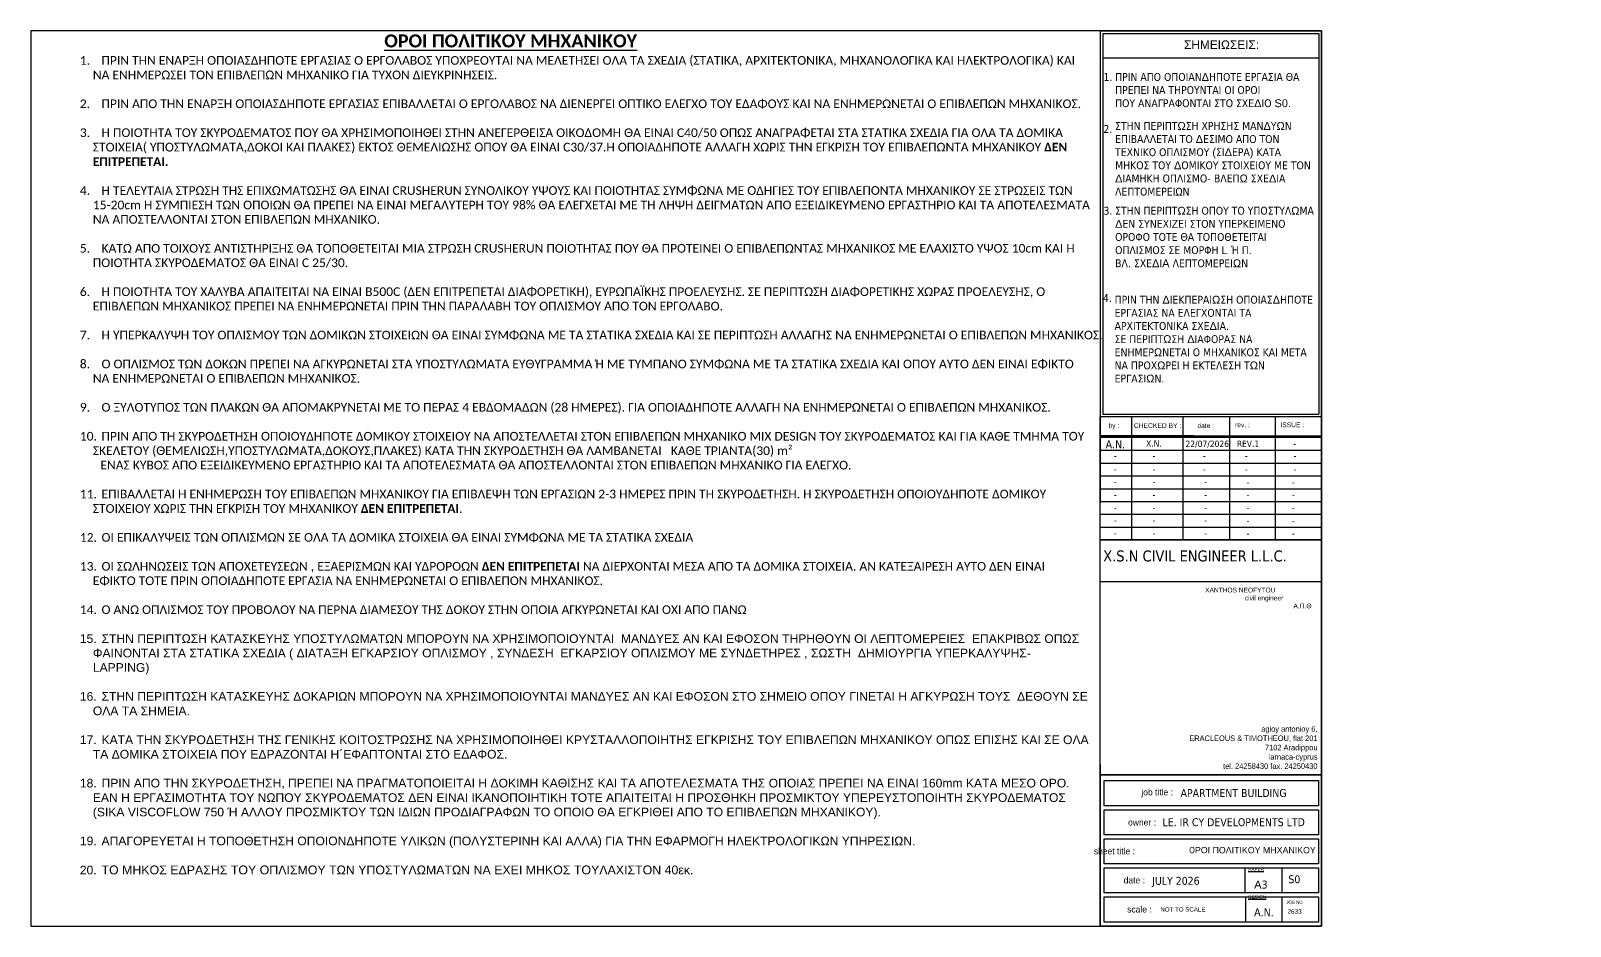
# Model space of a CAD drawing. Header units: millimetres. Extents: x -2171 to 1563, y -1758 to -1505.
# Drawn here: x -2170.61 to -2121.77, y -1619.89 to -1591.49 of the extents above; entities that cross this region are included whole.
import ezdxf

# ---------------------------------------------------------------- set-up
doc = ezdxf.new("R2010")
doc.units = ezdxf.units.MM
for name, color, linetype in [('-S-A3 PAGE', 3, 'Continuous'), ('-S_TEXT', 3, 'Continuous'), ('ANOIGMATA', 7, 'Continuous'), ('pinakaki', 153, 'Continuous'), ('Rods_Slab_0', 7, 'Continuous')]:
    doc.layers.add(name, color=color, linetype=linetype)
doc.layers.add('A-ANNO-DIMS', color=1, linetype='Continuous', lineweight=9)
doc.layers.add('TEXT', color=20, linetype='Continuous', lineweight=13)
doc.styles.add('MtXpl_BankGothic_Lt_', font='bgothl.ttf')
doc.styles.get("Standard").update_dxf_attribs({"font": 'tahoma.ttf'})

# ---------------------------------------------------------------- blocks, each defined once
blk = doc.blocks.new('A$C40070287')
at = {"layer": 'Rods_Slab_0', "insert": (1.144, 28.744), "char_height": 0.275, "attachment_point": 1}
blk.add_mtext_dynamic_manual_height_columns('{\\fArial|b0|i0|c186|p34;\\P\\pxi36.6267;\\fCalibri|b1|i0|c161|p34;\\H1.5x;\\LΟΡΟΙ ΠΟΛΙΤΙΚΟΥ ΜΗΧΑΝΙΚΟΥ\\P\\pi-1.5,l3;\\fCalibri|b0|i0|c161|p34;\\H0.6667x;\\l1.^IΠΡΙΝ ΤΗΝ ΕΝΑΡΞΗ ΟΠΟΙΑΣΔΗΠΟΤΕ ΕΡΓΑΣΙΑΣ Ο ΕΡΓΟΛΑΒΟΣ ΥΠΟΧΡΕΟΥΤΑΙ ΝΑ ΜΕΛΕΤΗΣΕΙ ΟΛΑ ΤΑ ΣΧΕΔΙΑ (ΣΤΑΤΙΚΑ, ΑΡΧΙΤΕΚΤΟΝΙΚΑ, ΜΗΧΑΝΟΛΟΓΙΚΑ ΚΑΙ ΗΛΕΚΤΡΟΛΟΓΙΚΑ) ΚΑΙ ΝΑ ΕΝΗΜΕΡΩΣΕΙ ΤΟΝ ΕΠΙΒΛΕΠΩΝ ΜΗΧΑΝΙΚΟ ΓΙΑ ΤΥΧΟΝ ΔΙΕΥΚΡΙΝΗΣΕΙΣ.\\P\\pi0;\\P\\pi-1.5;2.^IΠΡΙΝ ΑΠΟ ΤΗΝ ΕΝΑΡΞΗ ΟΠΟΙΑΣΔΗΠΟΤΕ ΕΡΓΑΣΙΑΣ ΕΠΙΒΑΛΛΕΤΑΙ Ο ΕΡΓΟΛΑΒΟΣ ΝΑ ΔΙΕΝΕΡΓΕΙ ΟΠΤΙΚΟ ΕΛΕΓΧΟ ΤΟΥ ΕΔΑΦΟΥΣ ΚΑΙ ΝΑ ΕΝΗΜΕΡΩΝΕΤΑΙ Ο ΕΠΙΒΛΕΠΩΝ ΜΗΧΑΝΙΚΟΣ.\\P\\pi0;\\P\\pi-1.5;3.^IΗ ΠΟΙΟΤΗΤΑ ΤΟΥ ΣΚΥΡΟΔΕΜΑΤΟΣ ΠΟΥ ΘΑ ΧΡΗΣΙΜΟΠΟΙΗΘΕΙ ΣΤΗΝ ΑΝΕΓΕΡΘΕΙΣΑ ΟΙΚΟΔΟΜΗ ΘΑ ΕΙΝΑΙ C\\fCalibri|b0|i0|c0|p34;40\\fCalibri|b0|i0|c161|p34;/\\fCalibri|b0|i0|c0|p34;50\\fCalibri|b0|i0|c161|p34; ΟΠΩΣ ΑΝΑΓΡΑΦΕΤΑΙ ΣΤΑ ΣΤΑΤΙΚΑ ΣΧΕΔΙΑ ΓΙΑ ΟΛΑ ΤΑ ΔΟΜΙΚΑ ΣΤΟΙΧΕΙΑ( ΥΠΟΣΤΥΛΩΜΑΤΑ,ΔΟΚΟΙ ΚΑΙ ΠΛΑΚΕΣ) ΕΚΤΟΣ ΘΕΜΕΛΙΩΣΗΣ ΟΠΟΥ ΘΑ ΕΙΝΑΙ C30/37.Η ΟΠΟΙΑΔΗΠΟΤΕ ΑΛΛΑΓΗ ΧΩΡΙΣ ΤΗΝ ΕΓΚΡΙΣΗ ΤΟΥ ΕΠΙΒΛΕΠΩΝΤΑ ΜΗΧΑΝΙΚΟΥ \\fCalibri|b1|i0|c161|p34;ΔΕΝ ΕΠΙΤΡΕΠΕΤΑΙ.\\P\\pi0,l0;\\P\\pi-1.5,l3;\\fCalibri|b0|i0|c161|p34;4.^IΗ ΤΕΛΕΥΤΑΙΑ ΣΤΡΩΣΗ ΤΗΣ ΕΠΙΧΩΜΑΤΩΣΗΣ ΘΑ ΕΙΝΑΙ CRUSHERUN ΣΥΝΟΛΙΚΟΥ ΥΨΟΥΣ ΚΑΙ ΠΟΙΟΤΗΤΑΣ ΣΥΜΦΩΝΑ ΜΕ ΟΔΗΓΙΕΣ ΤΟΥ ΕΠΙΒΛΕΠΟΝΤΑ ΜΗΧΑΝΙΚΟΥ ΣΕ ΣΤΡΩΣΕΙΣ ΤΩΝ 15-20cm Η ΣΥΜΠΙΕΣΗ ΤΩΝ ΟΠΟΙΩΝ ΘΑ ΠΡΕΠΕΙ ΝΑ ΕΙΝΑΙ ΜΕΓΑΛΥΤΕΡΗ ΤΟΥ 98% ΘΑ ΕΛΕΓΧΕΤΑΙ ΜΕ ΤΗ ΛΗΨΗ ΔΕΙΓΜΑΤΩΝ ΑΠΟ ΕΞΕΙΔΙΚΕΥΜΕΝΟ ΕΡΓΑΣΤΗΡΙΟ ΚΑΙ ΤΑ ΑΠΟΤΕΛΕΣΜΑΤΑ ΝΑ ΑΠΟΣΤΕΛΛΟΝΤΑΙ ΣΤΟΝ ΕΠΙΒΛΕΠΩΝ ΜΗΧΑΝΙΚΟ.\\P\\pi0,l0;\\P\\pi-1.5,l3;5.^IΚΑΤΩ ΑΠΟ ΤΟΙΧΟΥΣ ΑΝΤΙΣΤΗΡΙΞΗΣ ΘΑ ΤΟΠΟΘΕΤΕΙΤΑΙ ΜΙΑ ΣΤΡΩΣΗ CRUSHERUN ΠΟΙΟΤΗΤΑΣ ΠΟΥ ΘΑ ΠΡΟΤΕΙΝΕΙ Ο ΕΠΙΒΛΕΠΩΝΤΑΣ ΜΗΧΑΝΙΚΟΣ ΜΕ ΕΛΑΧΙΣΤΟ ΥΨΟΣ 10cm ΚΑΙ Η ΠΟΙΟΤΗΤΑ ΣΚΥΡΟΔΕΜΑΤΟΣ ΘΑ ΕΙΝΑΙ C 25/30.\\P\\pi0;\\P\\pi-1.5;6.^IΗ ΠΟΙΟΤΗΤΑ ΤΟΥ ΧΑΛΥΒΑ ΑΠΑΙΤΕΙΤΑΙ ΝΑ ΕΙΝΑΙ B500C (ΔΕΝ ΕΠΙΤΡΕΠΕΤΑΙ ΔΙΑΦΟΡΕΤΙΚΗ), ΕΥΡΩΠΑΪΚΗΣ ΠΡΟΕΛΕΥΣΗΣ. ΣΕ ΠΕΡΙΠΤΩΣΗ ΔΙΑΦΟΡΕΤΙΚΗΣ ΧΩΡΑΣ ΠΡΟΕΛΕΥΣΗΣ, Ο ΕΠΙΒΛΕΠΩΝ ΜΗΧΑΝΙΚΟΣ ΠΡΕΠΕΙ ΝΑ ΕΝΗΜΕΡΩΝΕΤΑΙ ΠΡΙΝ ΤΗΝ ΠΑΡΑΛΑΒΗ ΤΟΥ ΟΠΛΙΣΜΟΥ ΑΠΟ ΤΟΝ ΕΡΓΟΛΑΒΟ.\\P\\pi0;\\P\\pi-1.5;7.^IΗ ΥΠΕΡΚΑΛΥΨΗ ΤΟΥ ΟΠΛΙΣΜΟΥ ΤΩΝ ΔΟΜΙΚΩΝ ΣΤΟΙΧΕΙΩΝ ΘΑ ΕΙΝΑΙ ΣΥΜΦΩΝΑ ΜΕ ΤΑ ΣΤΑΤΙΚΑ ΣΧΕΔΙΑ ΚΑΙ ΣΕ ΠΕΡΙΠΤΩΣΗ ΑΛΛΑΓΗΣ ΝΑ ΕΝΗΜΕΡΩΝΕΤΑΙ Ο ΕΠΙΒΛΕΠΩΝ ΜΗΧΑΝΙΚΟΣ.\\P\\pi0;\\P\\pi-1.5;8.^IΟ ΟΠΛΙΣΜΟΣ ΤΩΝ ΔΟΚΩΝ ΠΡΕΠΕΙ ΝΑ ΑΓΚΥΡΩΝΕΤΑΙ ΣΤΑ ΥΠΟΣΤΥΛΩΜΑΤΑ ΕΥΘΥΓΡΑΜΜΑ Ή ΜΕ ΤΥΜΠΑΝΟ ΣΥΜΦΩΝΑ ΜΕ ΤΑ ΣΤΑΤΙΚΑ ΣΧΕΔΙΑ ΚΑΙ ΟΠΟΥ ΑΥΤΟ ΔΕΝ ΕΙΝΑΙ ΕΦΙΚΤΟ ΝΑ ΕΝΗΜΕΡΩΝΕΤΑΙ Ο ΕΠΙΒΛΕΠΩΝ ΜΗΧΑΝΙΚΟΣ.\\P\\pi0;\\P\\pi-1.5;9.^IΟ ΞΥΛΟΤΥΠΟΣ ΤΩΝ ΠΛΑΚΩΝ ΘΑ ΑΠΟΜΑΚΡΥΝΕΤΑΙ ΜΕ ΤΟ ΠΕΡΑΣ 4 ΕΒΔΟΜΑΔΩΝ (28 ΗΜΕΡΕΣ). ΓΙΑ ΟΠΟΙΑΔΗΠΟΤΕ ΑΛΛΑΓΗ ΝΑ ΕΝΗΜΕΡΩΝΕΤΑΙ Ο ΕΠΙΒΛΕΠΩΝ ΜΗΧΑΝΙΚΟΣ.\\P\\pi0,l0;\\P\\pi-1.5,l3;10.^IΠΡΙΝ ΑΠΟ ΤΗ ΣΚΥΡΟΔΕΤΗΣΗ ΟΠΟΙΟΥΔΗΠΟΤΕ ΔΟΜΙΚΟΥ ΣΤΟΙΧΕΙΟΥ ΝΑ ΑΠΟΣΤΕΛΛΕΤΑΙ ΣΤΟΝ ΕΠΙΒΛΕΠΩΝ ΜΗΧΑΝΙΚΟ MIX DESIGN ΤΟΥ ΣΚΥΡΟΔΕΜΑΤΟΣ ΚΑΙ ΓΙΑ ΚΑΘΕ ΤΜΗΜΑ ΤΟΥ ΣΚΕΛΕΤΟΥ (ΘΕΜΕΛΙΩΣΗ,ΥΠΟΣΤΥΛΩΜΑΤΑ,ΔΟΚΟΥΣ,ΠΛΑΚΕΣ) ΚΑΤΑ ΤΗΝ ΣΚΥΡΟΔΕΤΗΣΗ ΘΑ ΛΑΜΒΑΝΕΤΑΙ   ΚΑΘΕ ΤΡΙΑΝΤΑ(30) m² \\P\\pi0,l0;           ΕΝΑΣ ΚΥΒΟΣ ΑΠΟ ΕΞΕΙΔΙΚΕΥΜΕΝΟ ΕΡΓΑΣΤΗΡΙΟ ΚΑΙ ΤΑ ΑΠΟΤΕΛΕΣΜΑΤΑ ΘΑ ΑΠΟΣΤΕΛΛΟΝΤΑΙ ΣΤΟΝ ΕΠΙΒΛΕΠΩΝ ΜΗΧΑΝΙΚΟ ΓΙΑ ΕΛΕΓΧΟ.\\P\\pi0,l3;\\P\\pi-1.5;11.^IΕΠΙΒΑΛΛΕΤΑΙ Η ΕΝΗΜΕΡΩΣΗ ΤΟΥ ΕΠΙΒΛΕΠΩΝ ΜΗΧΑΝΙΚΟΥ ΓΙΑ ΕΠΙΒΛΕΨΗ ΤΩΝ ΕΡΓΑΣΙΩΝ 2-3 ΗΜΕΡΕΣ ΠΡΙΝ ΤΗ ΣΚΥΡΟΔΕΤΗΣΗ. Η ΣΚΥΡΟΔΕΤΗΣΗ ΟΠΟΙΟΥΔΗΠΟΤΕ ΔΟΜΙΚΟΥ ΣΤΟΙΧΕΙΟΥ ΧΩΡΙΣ ΤΗΝ ΕΓΚΡΙΣΗ ΤΟΥ ΜΗΧΑΝΙΚΟΥ \\fCalibri|b1|i0|c161|p34;ΔΕΝ ΕΠΙΤΡΕΠΕΤΑΙ\\fCalibri|b0|i0|c161|p34;.\\P\\pi0,l0;\\P\\pi-1.5,l3;12.^IOI ΕΠΙΚΑΛΥΨΕΙΣ ΤΩΝ ΟΠΛΙΣΜΩΝ ΣΕ ΟΛΑ ΤΑ ΔΟΜΙΚΑ ΣΤΟΙΧΕΙΑ ΘΑ ΕΙΝΑΙ ΣΥΜΦΩΝΑ ΜΕ ΤΑ ΣΤΑΤΙΚΑ ΣΧΕΔΙΑ\\P\\pi0,l0;\\P\\pi-1.5,l3;13.^IΟΙ ΣΩΛΗΝΩΣΕΙΣ ΤΩΝ ΑΠΟΧΕΤΕΥΣΕΩΝ , ΕΞΑΕΡΙΣΜΩΝ ΚΑΙ ΥΔΡΟΡΟΩΝ \\fCalibri|b1|i0|c161|p34;ΔΕΝ ΕΠΙΤΡΕΠΕΤΑΙ \\fCalibri|b0|i0|c161|p34;ΝΑ ΔΙΕΡΧΟΝΤΑΙ ΜΕΣΑ ΑΠΟ ΤΑ ΔΟΜΙΚΑ ΣΤΟΙΧΕΙΑ. ΑΝ ΚΑΤΕΞΑΙΡΕΣΗ ΑΥΤΟ ΔΕΝ ΕΙΝΑΙ ΕΦΙΚΤΟ ΤΟΤΕ ΠΡΙΝ ΟΠΟΙΑΔΗΠΟΤΕ ΕΡΓΑΣΙΑ ΝΑ ΕΝΗΜΕΡΩΝΕΤΑΙ Ο ΕΠΙΒΛΕΠΟΝ ΜΗΧΑΝΙΚΟΣ.\\P\\pi0,l0;\\P\\pi-1.5,l3;14.^IO ΑΝΩ ΟΠΛΙΣΜΟΣ ΤΟΥ ΠΡΟΒΟΛΟΥ ΝΑ ΠΕΡΝΑ ΔΙΑΜΕΣΟΥ ΤΗΣ ΔΟΚΟΥ ΣΤΗΝ ΟΠΟΙΑ ΑΓΚΥΡΩΝΕΤΑΙ ΚΑΙ ΟΧΙ ΑΠΟ ΠΑΝΩ\\P\\pi0,l0;\\P\\pi-1.5,l3;\\fArial|b0|i0|c186|p34;15.^IΣΤΗΝ ΠΕΡΙΠΤΩΣΗ ΚΑΤΑΣΚΕΥΗΣ ΥΠΟΣΤΥΛΩΜΑΤΩΝ ΜΠΟΡΟΥΝ ΝΑ ΧΡΗΣΙΜΟΠΟΙΟΥΝΤΑΙ  ΜΑΝΔΥΕΣ ΑΝ ΚΑΙ ΕΦΟΣΟΝ ΤΗΡΗΘOYN OI ΛΕΠΤΟΜΕΡΕΙΕΣ  ΕΠΑΚΡΙΒΩΣ ΟΠΩΣ  ΦΑΙΝΟΝΤΑΙ ΣΤΑ ΣΤΑΤΙΚΑ ΣΧΕΔΙΑ ( ΔΙΑΤΑΞΗ ΕΓΚΑΡΣΙΟΥ ΟΠΛΙΣΜΟΥ , ΣΥΝΔΕΣΗ  ΕΓΚΑΡΣΙΟΥ ΟΠΛΙΣΜΟΥ ΜΕ ΣΥΝΔΕΤΗΡΕΣ , ΣΩΣΤΗ  ΔΗΜΙΟΥΡΓΙΑ ΥΠΕΡΚΑΛΥΨΗΣ- LAPPING)\\P\\pi0,l0;\\P\\pi-1.5,l3;16.^IΣΤΗΝ ΠΕΡΙΠΤΩΣΗ ΚΑΤΑΣΚΕΥΗΣ ΔΟΚΑΡΙΩΝ ΜΠΟΡΟΥΝ ΝΑ ΧΡΗΣΙΜΟΠΟΙΟΥΝΤΑΙ ΜΑΝΔΥΕΣ ΑΝ ΚΑΙ ΕΦΟΣΟΝ ΣΤΟ ΣΗΜΕΙΟ ΟΠΟΥ ΓΙΝΕΤΑΙ Η ΑΓΚΥΡΩΣΗ ΤΟΥΣ  ΔΕΘΟΥΝ ΣΕ ΟΛΑ ΤΑ ΣΗΜΕΙΑ.\\P\\pi0,l0;\\P\\pi-1.5,l3;17.^IΚΑΤΑ ΤΗΝ ΣΚΥΡΟΔΕΤΗΣΗ ΤΗΣ ΓΕΝΙΚΗΣ ΚΟΙΤΟΣΤΡΩΣΗΣ ΝΑ ΧΡΗΣΙΜΟΠΟΙΗΘΕΙ ΚΡΥΣΤΑΛΛΟΠΟΙΗΤΗΣ ΕΓΚΡΙΣΗΣ ΤΟΥ ΕΠΙΒΛΕΠΩΝ ΜΗΧΑΝΙΚΟΥ ΟΠΩΣ ΕΠΙΣΗΣ ΚΑΙ ΣΕ ΟΛΑ ΤΑ ΔΟΜΙΚΑ ΣΤΟΙΧΕΙΑ ΠΟΥ ΕΔΡΑΖΟΝΤAI Η΄ΕΦΑΠΤΟΝΤAI ΣΤΟ ΕΔΑΦΟΣ.\\P\\pi0,l0;\\P\\pi-1.5,l3;18.^IΠΡΙΝ ΑΠΟ ΤΗΝ ΣΚΥΡΟΔΕΤΗΣΗ, ΠΡΕΠΕΙ ΝΑ ΠΡΑΓΜΑΤΟΠΟΙΕΙΤΑΙ Η ΔΟΚΙΜΗ ΚΑΘΙΣΗΣ ΚΑΙ ΤΑ ΑΠΟΤΕΛΕΣΜΑΤΑ ΤΗΣ ΟΠΟΙΑΣ ΠΡΕΠΕΙ ΝΑ ΕΙΝΑΙ 160mm ΚΑΤΑ ΜΕΣΟ ΟΡΟ. ΕΑΝ Η ΕΡΓΑΣΙΜΟΤΗΤΑ ΤΟΥ ΝΩΠΟΥ ΣΚΥΡΟΔΕΜΑΤΟΣ ΔΕΝ ΕΙΝΑΙ ΙΚΑΝΟΠΟΙΗΤΙΚΗ ΤΟΤΕ ΑΠΑΙΤΕΙΤΑΙ Η ΠΡΟΣΘΗΚΗ ΠΡΟΣΜΙΚΤΟΥ ΥΠΕΡΕΥΣΤΟΠΟΙΗΤΗ ΣΚΥΡΟΔΕΜΑΤΟΣ (SIKA VISCOFLOW 750 Ή ΑΛΛΟΥ ΠΡΟΣΜΙΚΤΟΥ ΤΩΝ ΙΔΙΩΝ ΠΡΟΔΙΑΓΡΑΦΩΝ ΤΟ ΟΠΟΙΟ ΘΑ ΕΓΚΡΙΘΕΙ ΑΠΟ ΤΟ ΕΠΙΒΛΕΠΩΝ ΜΗΧΑΝΙΚΟΥ).  \\P\\pi0,l0;\\P\\pi-1.5,l3;19.^IΑΠΑΓΟΡΕΥΕΤΑΙ Η ΤΟΠΟΘΕΤΗΣΗ ΟΠΟΙΟΝΔΗΠΟΤΕ ΥΛΙΚΩΝ (ΠΟΛΥΣΤΕΡΙΝΗ ΚΑΙ ΑΛΛΑ) ΓΙΑ ΤΗΝ ΕΦΑΡΜΟΓΗ ΗΛΕΚΤΡΟΛΟΓΙΚΩΝ ΥΠΗΡΕΣΙΩΝ.\\P\\pi0,l0;\\P\\pi-1.5,l3;20.^I\\H1.0204x;ΤΟ ΜΗΚΟΣ ΕΔΡΑΣΗΣ ΤΟΥ ΟΠΛΙΣΜΟΥ ΤΩΝ ΥΠΟΣΤΥΛΩΜΑΤΩΝ ΝΑ ΕΧΕΙ ΜΗΚΟΣ ΤΟΥΛΑΧΙΣΤΟΝ 40εκ.}', width=32.36517, gutter_width=0, heights=[32.411], dxfattribs=at)
blk = doc.blocks.new('PINAKAKI 1')
at = {"layer": '-S-A3 PAGE', "ltscale": 5}
blk.add_line((8.215, -1.285), (1.36, -1.285), dxfattribs=at)
at = {"color": 0}
for p, q in [((1.278, -0.415), (1.278, -15.374)), ((1.278, -0.415), (8.298, -0.415)), ((8.298, -0.415), (8.297, -12.653)), ((1.36, -0.497), (1.36, -12.571)), ((1.36, -0.497), (8.215, -0.497)), ((8.215, -0.497), (8.215, -12.571)), ((1.277, -12.653), (8.297, -12.653)), ((1.359, -12.571), (8.214, -12.571)), ((2.267, -12.653), (2.267, -16.563)), ((3.907, -16.563), (3.907, -12.653)), ((5.394, -16.563), (5.394, -12.653)), ((6.835, -16.563), (6.835, -12.653)), ((4.251, -13.262), (1.279, -13.262)), ((1.279, -13.262), (8.298, -13.262)), ((8.298, -13.313), (1.279, -13.313)), ((8.298, -13.262), (8.298, -13.313)), ((8.298, -17.893), (1.279, -17.893)), ((1.279, -23.681), (1.279, -28.815)), ((1.401, -24.996), (1.401, -24.197)), ((1.401, -25.917), (1.401, -25.119)), ((1.401, -26.839), (1.401, -26.04)), ((1.401, -27.76), (1.401, -26.961)), ((1.401, -28.682), (1.401, -27.883))]:
    blk.add_line(p, q, dxfattribs=at)
at = {"color": 3}
blk.add_line((8.298, -14.478), (8.298, -16.563), dxfattribs=at)
at = {"color": 0}
for points in [[(1.279, -12.653), (8.298, -12.653), (8.298, -16.563), (1.279, -16.563)], [(1.279, -12.653), (8.298, -12.653), (8.298, -16.563), (1.279, -16.563)], [(1.279, -16.563), (8.298, -16.563), (8.298, -24.01), (1.279, -24.01)], [(1.279, -24.01), (8.298, -24.01), (8.298, -28.815), (1.279, -28.815)]]:
    blk.add_lwpolyline(points, close=True, dxfattribs=at)
for points in [[(1.279, -13.72), (8.298, -13.72)], [(1.279, -14.126), (8.298, -14.126)], [(1.279, -14.532), (8.298, -14.532)], [(1.279, -14.938), (8.298, -14.938)], [(1.279, -15.345), (8.298, -15.345)], [(1.279, -15.751), (8.298, -15.751)], [(1.279, -16.157), (8.298, -16.157)], [(1.401, -24.197), (8.202, -24.197), (8.202, -24.996), (1.401, -24.996)], [(1.401, -25.119), (8.202, -25.119), (8.202, -25.917), (1.401, -25.917)], [(1.401, -26.04), (8.202, -26.04), (8.202, -26.839), (1.401, -26.839)], [(1.401, -26.961), (8.202, -26.961), (8.202, -27.76), (1.401, -27.76)], [(5.866, -26.961), (5.866, -27.76)], [(7.044, -26.961), (7.044, -27.76)], [(1.401, -27.883), (8.202, -27.883), (8.202, -28.682), (1.401, -28.682)], [(5.887, -27.883), (5.887, -28.682)], [(7.044, -27.883), (7.044, -28.682)]]:
    blk.add_lwpolyline(points, dxfattribs=at)
blk.add_lwpolyline([(1.279, -16.563), (8.298, -16.563)])
at = {"layer": '-S_TEXT', "color": 3}
for s, p in [('1.', (1.382, -2.005)), ('2.', (1.382, -3.655)), ('3.', (1.382, -6.248)), ('4.', (1.366, -9.017))]:
    blk.add_text(s, height=0.25, dxfattribs=at).set_placement(p)
at = {"layer": '-S_TEXT', "color": 3, "char_height": 0.25, "attachment_point": 1}
for s, insert in [('ΠΡΙΝ ΑΠΟ ΟΠΟΙΑΝ{\\fArial|b0|i0|c186|p34;Δ}ΗΠΟΤΕ ΕΡΓΑΣΙΑ ΘΑ ΠΡΕΠΕΙ ΝΑ ΤΗΡΟΥΝΤΑΙ ΟΙ ΟΡΟΙ\\PΠΟΥ ΑΝΑΓΡΑΦΟΝΤΑΙ ΣΤΟ ΣΧΕ{\\fArial|b0|i0|c186|p34;Δ}ΙΟ {\\fArial|b0|i0|c186|p34;S0.}', (1.751, -1.753)), ('ΣΤΗΝ ΠΕΡΙΠΤ{\\fArial|b0|i0|c186|p34;Ω}ΣΗ ΧΡΗΣΗΣ ΜΑΝ{\\fArial|b0|i0|c186|p34;Δ}Υ{\\fArial|b0|i0|c186|p34;Ω}Ν ΕΠΙΒΑΛΛΕΤΑΙ ΤΟ {\\fArial|b0|i0|c186|p34;Δ}ΕΣΙΜΟ ΑΠΟ ΤΟΝ ΤΕΧΝΙΚΟ ΟΠΛΙΣΜΟΥ {\\fArial|b0|i0|c186|p34;(}ΣΙ{\\fArial|b0|i0|c186|p34;Δ}ΕΡΑ{\\fArial|b0|i0|c186|p34;) }ΚΑΤΑ ΜΗΚΟΣ ΤΟΥ {\\fArial|b0|i0|c186|p34;Δ}ΟΜΙΚΟΥ ΣΤΟΙΧΕΙΟΥ ΜΕ ΤΟΝ {\\fArial|b0|i0|c186|p34;Δ}ΙΑΜΗΚΗ ΟΠΛΙΣΜΟ{\\fArial|b0|i0|c186|p34;- }ΒΛΕΠ{\\fArial|b0|i0|c186|p34;Ω }ΣΧΕ{\\fArial|b0|i0|c186|p34;Δ}ΙΑ ΛΕΠΤΟΜΕΡΕΙΩΝ', (1.751, -3.306)), ('ΣΤΗΝ ΠΕΡΙΠΤ{\\fArial|b0|i0|c186|p34;Ω}ΣΗ ΟΠΟΥ ΤΟ ΥΠΟΣΤΥΛ{\\fArial|b0|i0|c186|p34;Ω}ΜΑ {\\fArial|b0|i0|c186|p34;Δ}ΕΝ ΣΥΝΕΧΙΖΕΙ ΣΤΟΝ ΥΠΕΡΚΕΙΜΕΝΟ ΟΡΟΦΟ ΤΟΤΕ ΘΑ ΤΟΠΟΘΕΤΕΙΤΑΙ ΟΠΛΙΣΜΟΣ ΣΕ ΜΟΡΦΗ {\\fArial|b0|i0|c186|p34;L }Ή Π{\\fArial|b0|i0|c186|p34;.  \\P}ΒΛ{\\fArial|b0|i0|c186|p34;. }ΣΧΕ{\\fArial|b0|i0|c186|p34;Δ}Ι{\\fArial|b0|i0|c186|p34;A }ΛΕΠΤΟΜΕΡΕΙ{\\fArial|b0|i0|c186|p34;Ω}Ν', (1.751, -5.996)), ('ΠΡΙΝ ΤΗΝ {\\fArial|b0|i0|c186|p34;Δ}ΙΕΚΠΕΡΑΙ{\\fArial|b0|i0|c186|p34;Ω}ΣΗ ΟΠΟΙΑΣ{\\fArial|b0|i0|c186|p34;Δ}ΗΠΟΤΕ ΕΡΓΑΣΙΑΣ ΝΑ ΕΛΕΓΧΟΝΤΑΙ ΤΑ ΑΡΧΙΤΕΚΤΟΝΙΚΑ ΣΧΕ{\\fArial|b0|i0|c186|p34;Δ}ΙΑ{\\fArial|b0|i0|c186|p34;.\\P}ΣΕ ΠΕΡΙΠΤ{\\fArial|b0|i0|c186|p34;Ω}ΣΗ {\\fArial|b0|i0|c186|p34;Δ}ΙΑΦΟΡΑΣ ΝΑ ΕΝΗΜΕΡ{\\fArial|b0|i0|c186|p34;Ω}ΝΕΤΑΙ Ο ΜΗΧΑΝΙΚΟΣ ΚΑΙ ΜΕΤΑ ΝΑ ΠΡΟΧ{\\fArial|b0|i0|c186|p34;Ω}ΡΕΙ Η ΕΚΤΕΛΕΣΗ Τ{\\fArial|b0|i0|c186|p34;Ω}Ν ΕΡΓΑΣΙ{\\fArial|b0|i0|c186|p34;Ω}Ν{\\fArial|b0|i0|c186|p34;.}', (1.735, -8.819))]:
    blk.add_mtext_dynamic_manual_height_columns(s, width=6.38621, gutter_width=1, heights=[0], dxfattribs=dict(at, insert=insert))
at = {"layer": 'ANOIGMATA', "attachment_point": 1}
for s, insert, char_height, width in [('\\pi4.5494;{\\fBankGothic Lt BT|b0|i0|c0|p34;\\H1.5x;\\C7;XANTHOS NEOFYTOU\\P\\pi5.8103;civil engineer\\P\\pi7.351;\\fArial|b0|i0|c161|p34;Α.Π.Θ}', (0.057, -18.077), 0.10094, 7.9171), ('\\pxqr;{\\fBankGothic Lt BT|b0|i0|c161|p34;\\H1.1667x;\\C0;agioy antonioy 6,\\PERACLEOUS & TIMOTHEOU, flat 201\\P7102 Aradippou\\Plarnaca-cyprus\\Ptel. 24258430 fax. 24250430}', (0.114, -22.471), 0.15141, 8.05841), ('\\pxqr;{\\fBankGothic Lt BT|b0|i0|c0|p34;\\H1.5x;\\C7; \\H1.3333x; job title :}', (0.25, -24.463), 0.10094, 3.33818), ('\\A1;\\pxql;{\\H0.99983x;\\C7;APARTMENT BUILDING   \\H0.75013x; }', (3.827, -24.464), 0.25234, 5.34758), ('\\A1;{\\C7;LE. IR CY DEVELOPMENTS LTD  }', (3.255, -25.39), 0.2523, 5.34758), ('\\pxqr;{\\fBankGothic Lt BT|b0|i0|c0|p34;\\H1.5x;\\C7; \\H1.3333x; owner :}', (-0.291, -25.419), 0.10094, 3.33818), ('{\\fBankGothic Lt BT|b0|i0|c0|p34;\\C7;     sheet title :}', (0.701, -26.335), 0.20187, 3.33818), ('\\pxqr;{\\fBankGothic Lt BT|b0|i0|c0|p34;\\C7; date :}', (-0.64, -27.256), 0.20187, 3.33818), ('{\\fTahoma|b0|i0|c0|p34;\\C7;JULY 2026}', (2.927, -27.25), 0.25234, 4.57511), ('\\pxi8.03;{\\fBankGothic Lt BT|b0|i0|c161|p34;\\H0.5x;\\L\\C7;PAPER\\H2x;\\l }', (4.271, -26.955), 0.2125, 3.51387), ('\\pxi8.03;{\\fBankGothic Lt BT|b0|i0|c0|p34;\\H0.5x;\\L\\C7;DESIGN\\H2x;\\l }', (4.271, -27.831), 0.2125, 3.51387), ('\\pxqr;{\\fBankGothic Lt BT|b0|i0|c0|p34;\\C7; scale :}', (-0.425, -28.178), 0.20187, 3.33818), ('\\pxi8.03;{\\fBankGothic Lt BT|b0|i0|c0|p34;\\C7;JOB NO}', (6.372, -28.006), 0.10094, 3.33818), ('\\pxi8.03;{\\fBankGothic Lt BT|b0|i0|c161|p34;\\C7;2\\fBankGothic Lt BT|b0|i0|c0|p34;633}', (6.041, -28.275), 0.14671, 4.85205)]:
    blk.add_mtext(s, dxfattribs=dict(at, insert=insert, char_height=char_height, width=width))
at = {"layer": 'ANOIGMATA', "char_height": 0.25234, "attachment_point": 1}
for s, insert in [('{\\fArial|b0|i0|c186|p34;A}3', (6.163, -27.369)), ('A{\\fArial|b0|i0|c186|p34;.}N{\\fArial|b0|i0|c186|p34;.}', (6.163, -28.245))]:
    blk.add_mtext_dynamic_manual_height_columns(s, width=10.89316, gutter_width=1, heights=[0], dxfattribs=dict(at, insert=insert))
at = {"layer": 'pinakaki', "ltscale": 0.005, "insert": (3.937, -0.72), "char_height": 0.26955, "width": 6.67467, "attachment_point": 1}
blk.add_mtext('{\\fArial|b0|i0|c161|p34;ΣΗΜΕΙΩΣΕΙΣ:}', dxfattribs=at)
at = {"layer": 'TEXT', "insert": (16.19, -12.366), "char_height": 0.25391, "width": 1.26753, "attachment_point": 1}
blk.add_mtext('{\\fTahoma|b0|i0|c0|p34;\\H0.8x;\\C7; }', dxfattribs=at)
at = {"layer": 'TEXT', "color": 0, "attachment_point": 1}
for s, insert, char_height, width in [('\\pxqc;{\\fBankGothic Lt BT|b0|i0|c161|p34;\\C7;by :}', (1.252, -12.861), 0.15234, 0.91751), ('\\pxqc;{\\fArial|b0|i0|c186|p34;\\C7;CHECKED BY\\fBankGothic Lt BT|b0|i0|c161|p34; :}', (1.828, -12.861), 0.15234, 2.53906), ('\\pxqc;{\\fBankGothic Lt BT|b0|i0|c0|p34;\\C7;date :}', (3.359, -12.861), 0.15234, 2.53906), ('{\\fBankGothic Lt BT|b0|i0|c161|p34;\\C7;rev\\fBankGothic Lt BT|b0|i0|c0|p34;.\\fBankGothic Lt BT|b0|i0|c161|p34; :}', (5.557, -12.835), 0.152344, 2.53906), ('{\\fBankGothic Lt BT|b0|i0|c0|p34;\\C7;ISSUE\\fBankGothic Lt BT|b0|i0|c161|p34; :}', (6.998, -12.835), 0.15234, 2.53906), ('\\pxqc;{\\fTahoma|b0|i0|c0|p34;\\C7;A\\fTahoma|b0|i0|c161|p34;.\\fTahoma|b0|i0|c0|p34;N\\fTahoma|b0|i0|c161|p34;.}', (1.252, -13.402), 0.253906, 1.01563), ('\\pxqc;{\\fTahoma|b0|i0|c0|p34;\\H0.8x;\\C7;X.N.}', (1.712, -13.402), 0.25391, 2.53906), ('{\\C7;22/07/2026}', (3.984, -13.413), 0.20313, 1.35307), ('\\pxqc;{\\fTahoma|b0|i0|c0|p34;\\H0.8x;\\C7;REV.1}', (5.333, -13.41), 0.25391, 1.26753), ('\\pxqc;{\\fTahoma|b0|i0|c0|p34;\\H0.8x;\\C7; \\fTahoma|b0|i0|c161|p34;-}', (6.775, -13.41), 0.25391, 1.26753), ('\\pxqc;{\\fTahoma|b0|i0|c0|p34;\\H0.8x;\\C7;-}', (1.252, -13.79), 0.25391, 1.01563), ('\\pxqc;{\\fTahoma|b0|i0|c0|p34;\\H0.8x;\\C7;-}', (1.712, -13.79), 0.25391, 2.53906), ('\\pxqc;{\\fTahoma|b0|i0|c0|p34;\\H0.8x;\\C7;   -}', (3.198, -13.79), 0.25391, 2.53906), ('\\pxqc;{\\fTahoma|b0|i0|c0|p34;\\H0.8x;\\C7;-}', (4.64, -13.79), 0.25391, 2.53906), ('\\pxqc;{\\fTahoma|b0|i0|c0|p34;\\H0.8x;\\C7;-}', (6.186, -13.79), 0.25391, 2.53906), ('\\pxqc;{\\fTahoma|b0|i0|c0|p34;\\H0.8x;\\C7;-}', (1.252, -14.214), 0.25391, 1.01563), ('\\pxqc;{\\fTahoma|b0|i0|c0|p34;\\H0.8x;\\C7;-}', (1.712, -14.214), 0.25391, 2.53906), ('\\pxqc;{\\fTahoma|b0|i0|c0|p34;\\H0.8x;\\C7;   -}', (3.198, -14.214), 0.25391, 2.53906), ('\\pxqc;{\\fTahoma|b0|i0|c0|p34;\\H0.8x;\\C7;-}', (4.64, -14.214), 0.25391, 2.53906), ('\\pxqc;{\\fTahoma|b0|i0|c0|p34;\\H0.8x;\\C7;-}', (6.186, -14.214), 0.25391, 2.53906), ('\\pxqc;{\\fTahoma|b0|i0|c0|p34;\\H0.8x;\\C7;-}', (1.252, -14.62), 0.25391, 1.01563), ('\\pxqc;{\\fTahoma|b0|i0|c0|p34;\\H0.8x;\\C7;-}', (1.712, -14.62), 0.25391, 2.53906), ('\\pxqc;{\\fTahoma|b0|i0|c0|p34;\\H0.8x;\\C7;-}', (3.359, -14.62), 0.25391, 2.53906), ('\\pxqc;{\\fTahoma|b0|i0|c161|p34;\\H0.8x;\\C7;-}', (5.333, -14.629), 0.25391, 1.26753), ('\\pxqc;{\\fTahoma|b0|i0|c161|p34;\\H0.8x;\\C7;-}', (6.775, -14.629), 0.25391, 1.26753), ('\\pxqc;{\\fTahoma|b0|i0|c0|p34;\\H0.8x;\\C7;-}', (1.252, -15.027), 0.25391, 1.01563), ('\\pxqc;{\\fTahoma|b0|i0|c0|p34;\\H0.8x;\\C7;-}', (1.252, -15.433), 0.25391, 1.01563), ('\\pxqc;{\\fTahoma|b0|i0|c0|p34;\\H0.8x;\\C7;-}', (1.712, -15.027), 0.25391, 2.53906), ('\\pxqc;{\\fTahoma|b0|i0|c0|p34;\\H0.8x;\\C7;-}', (1.712, -15.433), 0.25391, 2.53906), ('\\pxqc;{\\fTahoma|b0|i0|c0|p34;\\H0.8x;\\C7;-}', (3.359, -15.027), 0.25391, 2.53906), ('\\pxqc;{\\fTahoma|b0|i0|c0|p34;\\H0.8x;\\C7;-}', (3.359, -15.433), 0.25391, 2.53906), ('\\pxqc;{\\fTahoma|b0|i0|c161|p34;\\H0.8x;\\C7;-}', (5.333, -15.035), 0.25391, 1.26753), ('\\pxqc;{\\fTahoma|b0|i0|c161|p34;\\H0.8x;\\C7;-}', (5.333, -15.442), 0.25391, 1.26753), ('\\pxqc;{\\fTahoma|b0|i0|c161|p34;\\H0.8x;\\C7;-}', (6.775, -15.035), 0.25391, 1.26753), ('\\pxqc;{\\fTahoma|b0|i0|c161|p34;\\H0.8x;\\C7;-}', (6.775, -15.442), 0.25391, 1.26753), ('\\pxqc;{\\fTahoma|b0|i0|c0|p34;\\H0.8x;\\C7;-}', (1.252, -15.839), 0.25391, 1.01563), ('\\pxqc;{\\fTahoma|b0|i0|c0|p34;\\H0.8x;\\C7;-}', (1.712, -15.839), 0.25391, 2.53906), ('\\pxqc;{\\fTahoma|b0|i0|c0|p34;\\H0.8x;\\C7;-}', (3.359, -15.839), 0.25391, 2.53906), ('\\pxqc;{\\fTahoma|b0|i0|c161|p34;\\H0.8x;\\C7;-}', (5.333, -15.848), 0.25391, 1.26753), ('\\pxqc;{\\fTahoma|b0|i0|c161|p34;\\H0.8x;\\C7;-}', (6.775, -15.848), 0.25391, 1.26753), ('\\pxqc;{\\fTahoma|b0|i0|c0|p34;\\H0.8x;\\C7;-}', (1.252, -16.245), 0.25391, 1.01563), ('\\pxqc;{\\fTahoma|b0|i0|c0|p34;\\H0.8x;\\C7;-}', (1.712, -16.245), 0.25391, 2.53906), ('\\pxqc;{\\fTahoma|b0|i0|c0|p34;\\H0.8x;\\C7;-}', (3.359, -16.245), 0.25391, 2.53906), ('\\pxqc;{\\fTahoma|b0|i0|c161|p34;\\H0.8x;\\C7;-}', (5.333, -16.254), 0.25391, 1.26753), ('\\pxqc;{\\fTahoma|b0|i0|c161|p34;\\H0.8x;\\C7;-}', (6.775, -16.254), 0.25391, 1.26753), ('X.S.N CIVIL ENGINEER L.L.C.\\P', (1.373, -16.897), 0.35, 6.92207)]:
    blk.add_mtext(s, dxfattribs=dict(at, insert=insert, char_height=char_height, width=width))

msp = doc.modelspace()

# ---------------------------------------------------------------- linework, layer by layer
at = {"layer": '-S_TEXT', "ltscale": 5}
msp.add_lwpolyline([(-2129.6631, -1591.495), (-2170.6131, -1591.495), (-2170.6131, -1619.895), (-2129.6631, -1619.895)], close=True, dxfattribs=at)
at = {"layer": 'A-ANNO-DIMS', "color": 3, "linetype": 'Continuous', "ltscale": 0.5}
msp.add_lwpolyline([(-2170.6131, -1591.495), (-2136.682, -1591.495), (-2136.682, -1619.895), (-2170.6131, -1619.895)], close=True, dxfattribs=at)

# ---------------------------------------------------------------- block references
at = {"linetype": 'Continuous'}
msp.add_blockref('PINAKAKI 1', (-2137.9606, -1591.0803), dxfattribs=at)
at = {"layer": 'A-ANNO-DIMS', "color": 4, "linetype": 'Continuous', "ltscale": 0.5}
msp.add_blockref('A$C40070287', (-2170.6131, -1619.895), dxfattribs=at)

# ---------------------------------------------------------------- texts
at = {"layer": 'A-ANNO-DIMS', "color": 7, "linetype": 'Continuous', "insert": (-2133.8629, -1617.381), "char_height": 0.2, "width": 5.639929, "attachment_point": 1}
msp.add_mtext('O{\\fArial|b0|i0|c161|p34;ΡΟΙ ΠΟΛΙΤΙΚΟΥ ΜΗΧΑΝΙΚΟΥ}', dxfattribs=at)
at = {"layer": 'ANOIGMATA', "linetype": 'Continuous'}
msp.add_text('S0', height=0.2523, dxfattribs=at).set_placement((-2130.7105, -1618.5317))
at = {"layer": 'ANOIGMATA', "color": 7, "style": 'MtXpl_BankGothic_Lt_'}
msp.add_text('NOT TO SCALE', height=0.141313, dxfattribs=at).set_placement((-2134.7748, -1619.4327))

doc.saveas('drawing.dxf')
